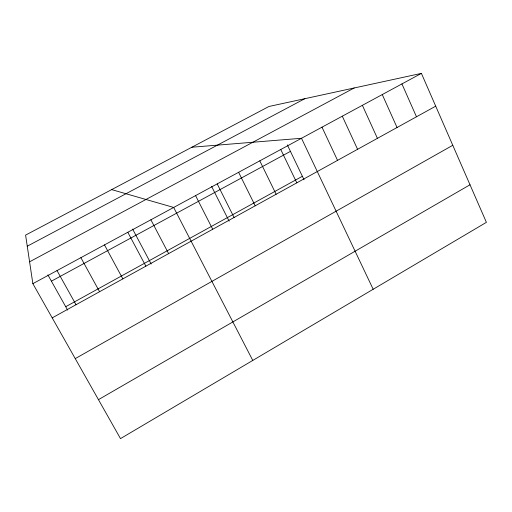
<?xml version="1.0" encoding="UTF-8"?>
<svg xmlns="http://www.w3.org/2000/svg" width="512" height="512" viewBox="0 0 512 512"><rect width="100%" height="100%" fill="white"/><g stroke="black" fill="none" stroke-linecap="round" stroke-linejoin="round"><path stroke-width="0.77" d="M98.458 399.654L470.01 184.774M75.245 358.611L452.774 145.286M52.205 317.875L435.706 106.17M65.715 306.714L302.374 176.282M51.405 281.171L290.438 151.373M32.858 283.661L421.402 73.382L486.4 222.336L120.493 438.618L32.858 283.661L25.6 235.104L268.928 106.49L421.402 73.382M29.587 261.805L354.208 87.974M27.258 246.202L304.826 98.694M191.846 147.232L301.491 138.272L373.171 289.261M111.661 189.613L173.677 207.45L252.774 360.429M47.898 274.906L67.622 310.118M57.011 270.586L76.026 304.723M80.883 257.67L99.571 291.725M104.48 244.896L122.854 278.874M127.808 232.269L145.869 266.17M132.614 229.075L151.155 263.994M150.874 219.789L168.621 253.606M195.558 195.603L212.717 229.267M211.571 186.355L229.139 221.184M217.21 183.891L234.08 217.472M238.618 172.301L255.219 205.805M259.802 160.838L276.128 194.259M280.762 149.498L296.813 182.842M287.341 144.909L304.064 179.802M322.003 127.174L337.542 160.358M342.304 116.186L357.581 149.293M362.387 105.318L377.421 138.349M382.266 94.56L397.05 127.507M401.933 83.917L416.48 116.787"/></g></svg>
